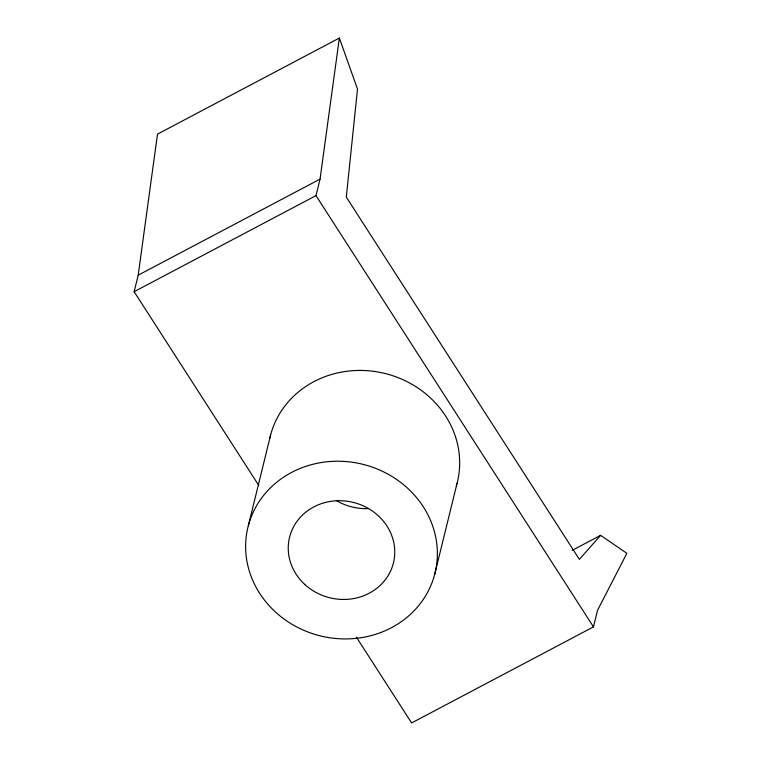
<?xml version="1.0" encoding="UTF-8"?>
<svg xmlns="http://www.w3.org/2000/svg" width="761" height="761" viewBox="0 0 761 761"><rect width="100%" height="100%" fill="white"/><g stroke="black" fill="none" stroke-linecap="round" stroke-linejoin="round"><path stroke-width="1.14" d="M258.74 485.366L134.136 291.701L138.188 275.187L157.498 134.126L339.358 38.05L357.499 89.056L346.293 197.099L579.378 559.354L600.61 535.335L626.864 553.323L597.518 610.36L593.466 626.874L411.606 722.95L356.376 637.1M593.466 626.874L315.986 195.615L320.048 179.111L339.358 38.05M248.314 525.765L270.621 434.969M434.683 574.393A96.305 88.381 13.8 0 0 314.436 463.906A96.305 88.381 13.8 0 0 275.377 611.93A96.305 88.381 13.8 0 0 434.683 574.393L456.981 483.606M138.188 275.187L320.048 179.111M134.136 291.701L315.986 195.615M572.234 550.327L600.61 535.335M368.562 508.586A53.498 49.104 13.8 0 1 336.295 500.51M269.813 438.317A96.305 88.381 13.8 0 1 385.741 373.67A96.305 88.381 13.8 0 1 456.362 485.813M304.761 584.438A53.498 49.104 13.8 0 0 393.266 563.587A53.498 49.104 13.8 0 0 326.459 502.203A53.498 49.104 13.8 0 0 304.761 584.438"/></g></svg>
